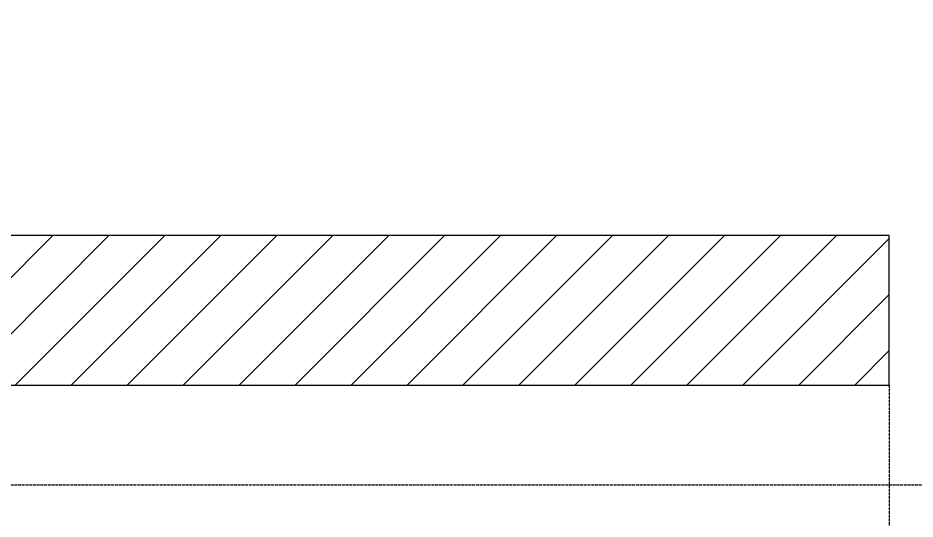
# Model space of a CAD drawing. Extents: x 220580 to 2027826, y -309201 to 71987.
# Drawn here: x 348501 to 350300, y -214548 to -213543 of the extents above; entities that cross this region are included whole.
import ezdxf

# ---------------------------------------------------------------- set-up
doc = ezdxf.new("R2010")
doc.units = 0
doc.linetypes.add('DASH', pattern=[0.35, 0.25, -0.1])
doc.layers.add('A-LIN-V', color=9, linetype='Continuous')
doc.layers.add('A-SFCE', color=30, linetype='Continuous')

# ---------------------------------------------------------------- blocks, each defined once
blk = doc.blocks.new('G$C2C10B007')
at = {"layer": 'A-LIN-V'}
h = blk.add_hatch(dxfattribs=at)
h.set_pattern_fill('ANSI31', color=252, scale=50)
h.set_pattern_definition([(45, (0, 400), (-56.1266, 56.1266), [])])
h.paths.add_polyline_path([(-150, 600), (-3050, 600), (-3050, 300), (3050, 300), (3050, 600), (150, 600), (150, 2100), (-150, 2100)])
blk.add_lwpolyline([(-150, 600), (-3050, 600), (-3050, 300), (3050, 300), (3050, 600), (150, 600), (150, 2100), (-150, 2100), (-150, 600)], dxfattribs=at)
at = {"layer": 'A-SFCE', "linetype": 'DASH'}
blk.add_line((3050, 300), (3050, 0), dxfattribs=at)
blk = doc.blocks.new('G$C845E5159')
at = {"layer": 'A-LIN-V'}
blk.add_blockref('G$C2C10B007', (8250, -1550), dxfattribs=at)
blk = doc.blocks.new('b234swerwr')
at = {"color": 6, "linetype": 'DASH'}
blk.add_line((-1570255.4, 577182.5), (-1562425.4, 577182.5), dxfattribs=at)

msp = doc.modelspace()

# ---------------------------------------------------------------- block references
at = {"layer": 'A-LIN-V'}
for name, p in [('G$C845E5159', (338948.2, -213029)), ('b234swerwr', (1917553.6, -791661.5))]:
    msp.add_blockref(name, p, dxfattribs=at)

doc.saveas('drawing.dxf')
